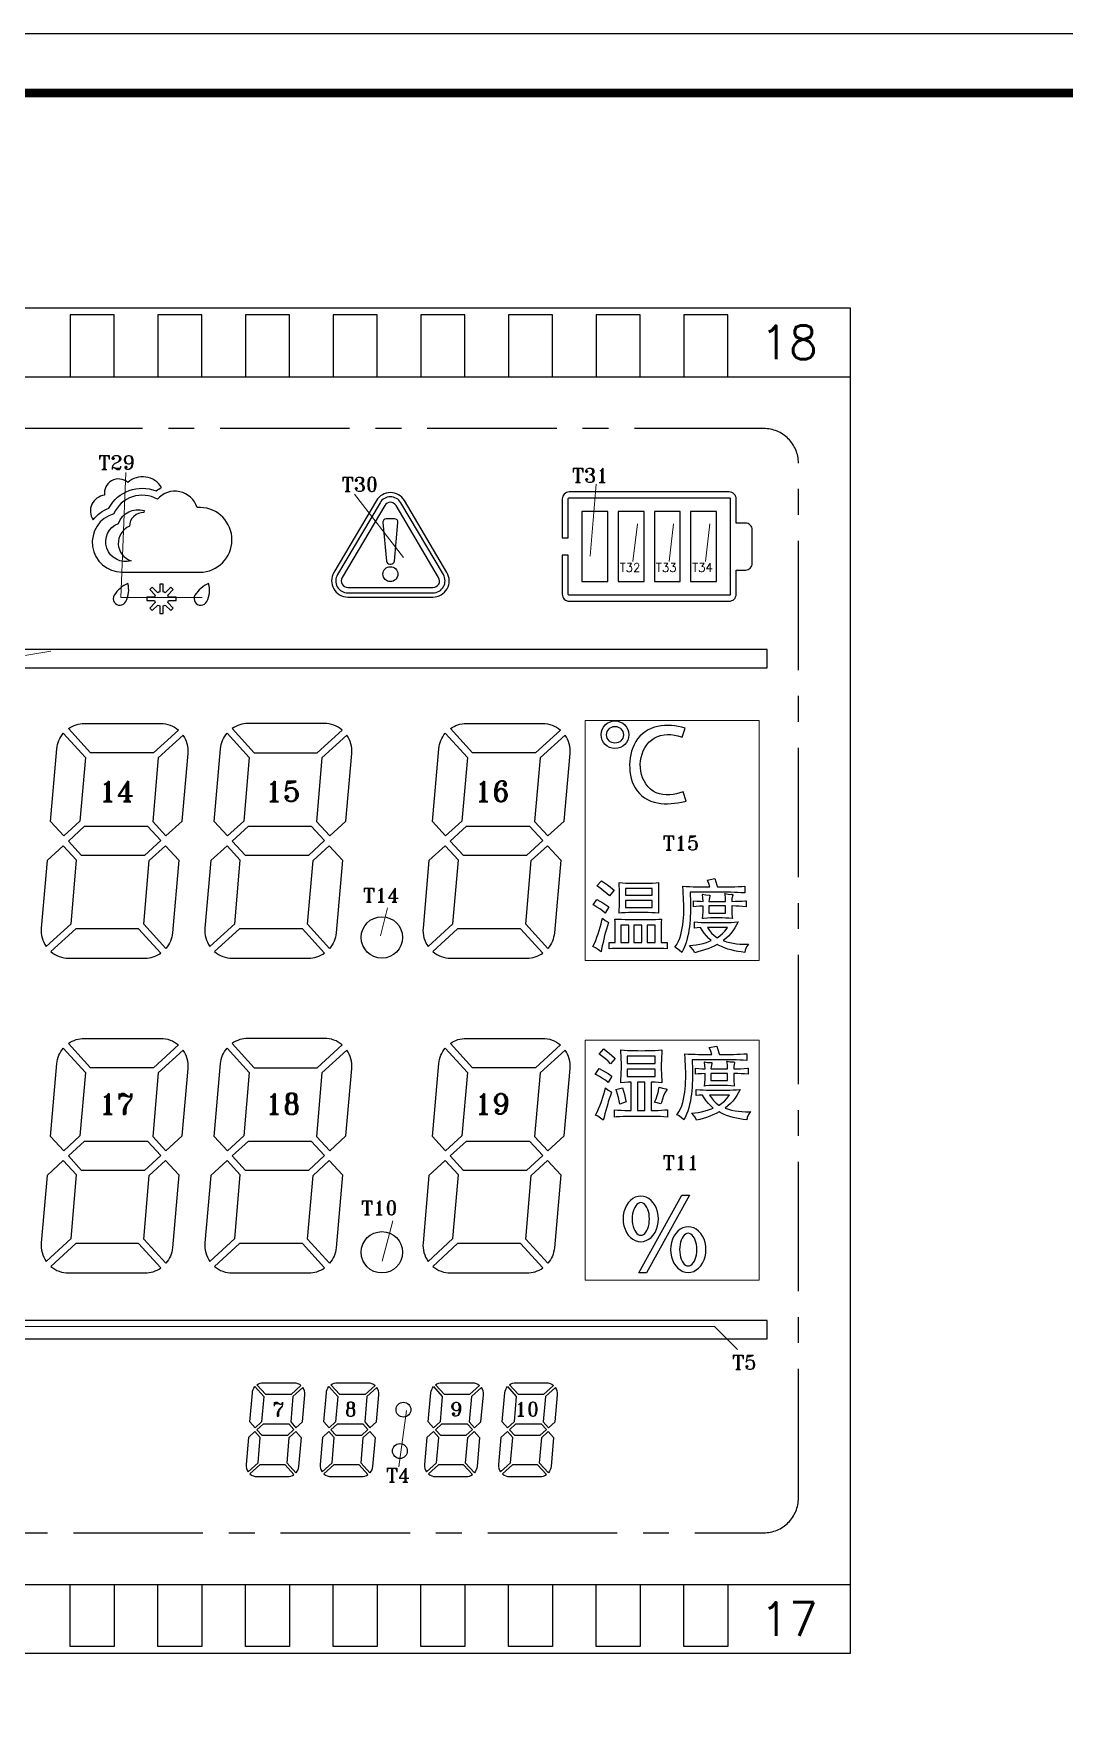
# Model space of a CAD drawing. Header units: inches. Extents: x 782 to 1065, y -130 to 27.
# Drawn here: x 964.88 to 994.74, y -81 to -32.18 of the extents above; entities that cross this region are included whole.
import ezdxf
from ezdxf.enums import TextEntityAlignment as Align

# ---------------------------------------------------------------- set-up
doc = ezdxf.new("R2010")
doc.units = ezdxf.units.IN
doc.header["$LTSCALE"] = 3
doc.header["$MEASUREMENT"] = 0
doc.linetypes.add('CENTER', pattern=[2, 1.25, -0.25, 0.25, -0.25])
doc.layers.add('DIM', color=3, linetype='Continuous', lineweight=13)
doc.layers.add('K', color=92, linetype='Continuous')
doc.styles.add('ROMANS', font='romans')
doc.styles.get("Standard").update_dxf_attribs({"font": 'romant.shx'})

msp = doc.modelspace()

# ---------------------------------------------------------------- linework, layer by layer
for p, q in [((939.535, -42.125), (988.535, -42.125)), ((939.535, -77.125), (988.535, -77.125))]:
    msp.add_line(p, q)
for points in [[(939.535, -79.125), (939.535, -40.125), (988.535, -40.125), (988.535, -79.125)], [(965.94, -40.325), (965.94, -42.125), (967.21, -42.125), (967.21, -40.325)], [(968.48, -40.325), (968.48, -42.125), (969.75, -42.125), (969.75, -40.325)], [(971.02, -40.325), (971.02, -42.125), (972.29, -42.125), (972.29, -40.325)], [(973.56, -40.325), (973.56, -42.125), (974.83, -42.125), (974.83, -40.325)], [(976.1, -40.325), (976.1, -42.125), (977.37, -42.125), (977.37, -40.325)], [(978.64, -40.325), (978.64, -42.125), (979.91, -42.125), (979.91, -40.325)], [(981.18, -40.325), (981.18, -42.125), (982.45, -42.125), (982.45, -40.325)], [(983.72, -40.325), (983.72, -42.125), (984.99, -42.125), (984.99, -40.325)], [(981.515, -46.033), (980.766, -46.033), (980.766, -48.057), (981.515, -48.057)], [(982.564, -46.033), (981.815, -46.033), (981.815, -48.057), (982.564, -48.057)], [(983.614, -46.033), (982.864, -46.033), (982.864, -48.057), (983.614, -48.057)], [(984.663, -46.033), (983.914, -46.033), (983.914, -48.057), (984.663, -48.057)], [(986.135, -50.026), (941.935, -50.026), (941.935, -50.556), (986.135, -50.556)], [(983.655, -52.281), (983.557, -52.261), (983.459, -52.244), (983.36, -52.232), (983.26, -52.226), (983.16, -52.227), (983.06, -52.237), (982.962, -52.255), (982.866, -52.282), (982.772, -52.317), (982.682, -52.36), (982.596, -52.412), (982.516, -52.471), (982.443, -52.54), (982.378, -52.616), (982.322, -52.698), (982.274, -52.786), (982.235, -52.878), (982.204, -52.973), (982.18, -53.07), (982.162, -53.169), (982.152, -53.268), (982.147, -53.368), (982.149, -53.468), (982.157, -53.568), (982.171, -53.666), (982.192, -53.764), (982.222, -53.86), (982.26, -53.952), (982.307, -54.04), (982.363, -54.123), (982.429, -54.198), (982.502, -54.266), (982.582, -54.326), (982.668, -54.377), (982.758, -54.42), (982.853, -54.452), (982.95, -54.476), (983.049, -54.492), (983.148, -54.5), (983.248, -54.501), (983.348, -54.495), (983.447, -54.483), (983.546, -54.468), (983.645, -54.45), (983.743, -54.43), (983.783, -54.421), (983.699, -54.155), (983.603, -54.182), (983.506, -54.207), (983.408, -54.226), (983.309, -54.238), (983.209, -54.24), (983.109, -54.23), (983.012, -54.21), (982.917, -54.177), (982.828, -54.132), (982.747, -54.073), (982.676, -54.003), (982.615, -53.924), (982.564, -53.838), (982.523, -53.747), (982.492, -53.652), (982.47, -53.554), (982.458, -53.455), (982.455, -53.355), (982.463, -53.255), (982.479, -53.157), (982.505, -53.06), (982.541, -52.967), (982.585, -52.877), (982.64, -52.794), (982.704, -52.717), (982.779, -52.651), (982.861, -52.595), (982.951, -52.55), (983.045, -52.517), (983.143, -52.497), (983.243, -52.489), (983.343, -52.493), (983.442, -52.506), (983.539, -52.528), (983.635, -52.557), (983.667, -52.568), (983.753, -52.303)], [(968.567, -55.566), (968.097, -55.997), (966.272, -55.997), (965.889, -55.578), (966.359, -55.147), (968.184, -55.147)], [(973.309, -55.566), (972.839, -55.997), (971.014, -55.997), (970.63, -55.578), (971.101, -55.147), (972.925, -55.147)], [(977.423, -55.147), (979.247, -55.147), (979.631, -55.566), (979.161, -55.997), (977.336, -55.997), (976.952, -55.578)], [(981.42, -56.79), (981.501, -56.848), (981.582, -56.907), (981.66, -56.969), (981.694, -56.998), (981.56, -57.171), (981.487, -57.103), (981.411, -57.038), (981.333, -56.975), (981.253, -56.915), (981.201, -56.879), (981.336, -56.735)], [(982.886, -57.66), (982.786, -57.655), (982.686, -57.654), (982.586, -57.653), (982.486, -57.652), (982.413, -57.652), (982.313, -57.652), (982.213, -57.653), (982.113, -57.654), (982.013, -57.656), (981.913, -57.662), (981.842, -57.669), (981.847, -57.569), (981.849, -57.479), (981.849, -56.974), (981.847, -56.874), (981.842, -56.782), (981.941, -56.792), (982.041, -56.797), (982.141, -56.799), (982.241, -56.8), (982.341, -56.801), (982.413, -56.801), (982.513, -56.801), (982.613, -56.8), (982.713, -56.799), (982.813, -56.796), (982.913, -56.79), (982.985, -56.782), (982.979, -56.882), (982.978, -56.974), (982.978, -57.479), (982.98, -57.579), (982.985, -57.669)], [(982.027, -57.152), (982.797, -57.152), (982.797, -56.953), (982.027, -56.953)], [(985.381, -57.075), (985.281, -57.07), (985.181, -57.066), (985.081, -57.064), (984.981, -57.062), (984.923, -57.062), (983.898, -57.062), (983.903, -57.162), (983.906, -57.262), (983.909, -57.362), (983.91, -57.462), (983.91, -57.562), (983.908, -57.662), (983.904, -57.762), (983.898, -57.862), (983.89, -57.961), (983.879, -58.061), (983.865, -58.16), (983.848, -58.258), (983.827, -58.356), (983.802, -58.453), (983.771, -58.548), (983.736, -58.642), (983.695, -58.733), (983.657, -58.805), (983.583, -58.738), (983.501, -58.681), (983.46, -58.659), (983.513, -58.574), (983.559, -58.485), (983.597, -58.393), (983.628, -58.298), (983.653, -58.201), (983.673, -58.103), (983.688, -58.004), (983.699, -57.905), (983.707, -57.805), (983.712, -57.705), (983.715, -57.605), (983.715, -57.506), (983.714, -57.406), (983.711, -57.306), (983.707, -57.206), (983.701, -57.106), (983.694, -57.006), (983.687, -56.906), (983.685, -56.888), (983.785, -56.896), (983.885, -56.901), (983.985, -56.904), (984.085, -56.906), (984.185, -56.908), (984.285, -56.909), (984.385, -56.91), (984.473, -56.91), (984.444, -56.814), (984.404, -56.723), (984.397, -56.708), (984.612, -56.668), (984.643, -56.763), (984.676, -56.858), (984.696, -56.91), (984.796, -56.909), (984.896, -56.909), (984.996, -56.908), (985.096, -56.906), (985.196, -56.904), (985.296, -56.901), (985.395, -56.896), (985.48, -56.888), (985.48, -57.083)], [(984.269, -57.228), (984.254, -57.129), (984.252, -57.121), (984.35, -57.14), (984.45, -57.144), (984.466, -57.143), (984.473, -57.173), (984.447, -57.269), (984.444, -57.328), (984.921, -57.328), (984.92, -57.228), (984.912, -57.128), (984.907, -57.1), (985.004, -57.122), (985.104, -57.126), (985.12, -57.123), (985.132, -57.15), (985.11, -57.246), (985.106, -57.328), (985.206, -57.326), (985.306, -57.323), (985.406, -57.318), (985.505, -57.31), (985.521, -57.309), (985.521, -57.482), (985.421, -57.473), (985.321, -57.467), (985.221, -57.463), (985.121, -57.461), (985.106, -57.461), (985.106, -57.581), (985.107, -57.681), (985.116, -57.781), (985.122, -57.826), (985.023, -57.815), (984.923, -57.81), (984.823, -57.807), (984.723, -57.807), (984.691, -57.807), (984.591, -57.807), (984.491, -57.809), (984.391, -57.813), (984.291, -57.821), (984.256, -57.826), (984.268, -57.727), (984.273, -57.627), (984.273, -57.596), (984.273, -57.463), (984.173, -57.466), (984.073, -57.473), (983.996, -57.482), (983.996, -57.309), (984.095, -57.319), (984.195, -57.325), (984.273, -57.328)], [(981.287, -57.321), (981.373, -57.373), (981.457, -57.427), (981.54, -57.482), (981.548, -57.487), (981.441, -57.665), (981.362, -57.603), (981.281, -57.545), (981.197, -57.491), (981.11, -57.441), (981.092, -57.432), (981.201, -57.271)], [(982.027, -57.508), (982.797, -57.508), (982.797, -57.301), (982.027, -57.301)], [(984.921, -57.461), (984.444, -57.461), (984.444, -57.665), (984.921, -57.665)], [(981.503, -58.032), (981.474, -58.128), (981.448, -58.224), (981.422, -58.321), (981.399, -58.418), (981.376, -58.515), (981.355, -58.613), (981.336, -58.711), (981.322, -58.792), (981.242, -58.731), (981.158, -58.677), (981.085, -58.639), (981.129, -58.55), (981.166, -58.457), (981.201, -58.363), (981.233, -58.268), (981.264, -58.173), (981.293, -58.078), (981.32, -57.981), (981.345, -57.884), (981.36, -57.816), (981.434, -57.884), (981.521, -57.931), (981.536, -57.937)], [(981.655, -58.52), (981.726, -58.523), (981.726, -58.028), (981.723, -57.928), (981.714, -57.84), (981.814, -57.844), (981.914, -57.847), (982.014, -57.849), (982.114, -57.851), (982.214, -57.851), (982.314, -57.852), (982.394, -57.852), (982.494, -57.852), (982.594, -57.852), (982.694, -57.851), (982.794, -57.85), (982.894, -57.848), (982.994, -57.844), (983.071, -57.84), (983.062, -57.94), (983.061, -58.028), (983.061, -58.523), (983.161, -58.52), (983.234, -58.516), (983.234, -58.701), (983.134, -58.695), (983.034, -58.692), (982.934, -58.691), (982.834, -58.69), (982.734, -58.69), (982.634, -58.69), (982.534, -58.689), (982.437, -58.689), (982.337, -58.689), (982.237, -58.69), (982.137, -58.69), (982.037, -58.69), (981.937, -58.691), (981.837, -58.692), (981.737, -58.693), (981.637, -58.696), (981.555, -58.701), (981.555, -58.516)], [(981.892, -58.523), (982.119, -58.523), (982.119, -58.013), (981.892, -58.013)], [(982.496, -58.013), (982.271, -58.013), (982.271, -58.523), (982.496, -58.523)], [(982.89, -58.013), (982.651, -58.013), (982.651, -58.523), (982.89, -58.523)], [(984.105, -58.094), (984.021, -58.101), (984.021, -57.923), (984.121, -57.93), (984.221, -57.935), (984.321, -57.939), (984.421, -57.941), (984.521, -57.943), (984.621, -57.944), (984.689, -57.944), (984.789, -57.944), (984.889, -57.942), (984.989, -57.94), (985.089, -57.936), (985.188, -57.931), (985.288, -57.924), (985.291, -57.923), (985.244, -58.012), (985.193, -58.098), (985.138, -58.181), (985.077, -58.26), (985.009, -58.334), (984.935, -58.401), (984.856, -58.463), (984.854, -58.464), (984.949, -58.496), (985.045, -58.523), (985.143, -58.543), (985.242, -58.557), (985.342, -58.565), (985.442, -58.568), (985.542, -58.567), (985.587, -58.566), (985.531, -58.648), (985.493, -58.74), (985.48, -58.805), (985.381, -58.794), (985.282, -58.778), (985.184, -58.759), (985.087, -58.736), (984.991, -58.708), (984.897, -58.675), (984.804, -58.636), (984.715, -58.592), (984.684, -58.575), (984.595, -58.622), (984.504, -58.663), (984.411, -58.7), (984.317, -58.733), (984.222, -58.763), (984.126, -58.791), (984.031, -58.815), (983.984, -58.727), (983.921, -58.65), (983.88, -58.609), (983.979, -58.601), (984.078, -58.587), (984.176, -58.568), (984.274, -58.544), (984.37, -58.517), (984.465, -58.485), (984.513, -58.466), (984.438, -58.4), (984.371, -58.326), (984.309, -58.248), (984.251, -58.166), (984.204, -58.087)], [(984.459, -58.169), (984.521, -58.248), (984.592, -58.318), (984.672, -58.378), (984.681, -58.384), (984.762, -58.325), (984.838, -58.26), (984.907, -58.188), (984.968, -58.108), (984.983, -58.085), (984.406, -58.085)], [(981.479, -61.665), (981.557, -61.728), (981.633, -61.793), (981.707, -61.86), (981.726, -61.877), (981.588, -62.038), (981.522, -61.963), (981.45, -61.894), (981.373, -61.829), (981.292, -61.772), (981.261, -61.753), (981.4, -61.604)], [(982.983, -62.577), (982.883, -62.569), (982.783, -62.565), (982.769, -62.564), (982.769, -63.388), (982.869, -63.387), (982.969, -63.384), (983.069, -63.379), (983.169, -63.373), (983.242, -63.366), (983.242, -63.58), (983.142, -63.57), (983.042, -63.566), (982.942, -63.563), (982.842, -63.561), (982.742, -63.559), (982.642, -63.559), (982.542, -63.558), (982.458, -63.558), (982.358, -63.558), (982.258, -63.559), (982.158, -63.56), (982.058, -63.561), (981.958, -63.564), (981.858, -63.568), (981.759, -63.574), (981.706, -63.58), (981.706, -63.366), (981.806, -63.375), (981.906, -63.38), (982.006, -63.385), (982.106, -63.387), (982.193, -63.388), (982.193, -62.564), (982.093, -62.568), (981.993, -62.574), (981.893, -62.583), (981.887, -62.584), (981.895, -62.484), (981.901, -62.384), (981.905, -62.284), (981.908, -62.184), (981.908, -62.104), (981.907, -62.004), (981.905, -61.904), (981.9, -61.804), (981.894, -61.704), (981.887, -61.634), (981.987, -61.642), (982.086, -61.648), (982.186, -61.651), (982.286, -61.653), (982.386, -61.653), (982.485, -61.654), (982.585, -61.653), (982.685, -61.653), (982.785, -61.651), (982.885, -61.647), (982.984, -61.642), (983.082, -61.634), (983.075, -61.734), (983.07, -61.834), (983.066, -61.934), (983.064, -62.034), (983.064, -62.107), (983.064, -62.207), (983.067, -62.307), (983.071, -62.407), (983.076, -62.507), (983.082, -62.588)], [(982.079, -61.817), (982.079, -62.03), (982.886, -62.03), (982.886, -61.817)], [(984.853, -61.764), (984.953, -61.763), (985.053, -61.762), (985.153, -61.761), (985.253, -61.759), (985.353, -61.755), (985.452, -61.75), (985.537, -61.743), (985.537, -61.938), (985.438, -61.93), (985.338, -61.925), (985.238, -61.921), (985.138, -61.918), (985.038, -61.917), (984.98, -61.917), (983.955, -61.917), (983.96, -62.017), (983.963, -62.117), (983.966, -62.217), (983.967, -62.317), (983.966, -62.417), (983.965, -62.517), (983.961, -62.617), (983.955, -62.717), (983.947, -62.816), (983.936, -62.916), (983.922, -63.015), (983.905, -63.113), (983.884, -63.211), (983.859, -63.308), (983.828, -63.403), (983.793, -63.496), (983.752, -63.587), (983.714, -63.66), (983.64, -63.592), (983.558, -63.536), (983.517, -63.514), (983.57, -63.429), (983.616, -63.34), (983.654, -63.248), (983.685, -63.153), (983.71, -63.056), (983.73, -62.958), (983.745, -62.859), (983.756, -62.76), (983.764, -62.66), (983.769, -62.56), (983.772, -62.46), (983.772, -62.36), (983.771, -62.26), (983.768, -62.16), (983.764, -62.06), (983.758, -61.961), (983.751, -61.861), (983.744, -61.761), (983.742, -61.743), (983.842, -61.751), (983.942, -61.756), (984.042, -61.759), (984.142, -61.761), (984.242, -61.763), (984.342, -61.764), (984.442, -61.764), (984.53, -61.765), (984.501, -61.669), (984.461, -61.578), (984.454, -61.563), (984.669, -61.523), (984.7, -61.618), (984.733, -61.712), (984.753, -61.765)], [(984.326, -62.083), (984.311, -61.984), (984.309, -61.976), (984.407, -61.995), (984.507, -61.999), (984.523, -61.998), (984.53, -62.028), (984.504, -62.124), (984.501, -62.183), (984.978, -62.183), (984.977, -62.083), (984.969, -61.983), (984.964, -61.955), (985.061, -61.976), (985.161, -61.98), (985.177, -61.978), (985.189, -62.005), (985.167, -62.101), (985.163, -62.183), (985.263, -62.181), (985.363, -62.178), (985.463, -62.173), (985.562, -62.165), (985.578, -62.164), (985.578, -62.337), (985.478, -62.328), (985.378, -62.321), (985.278, -62.318), (985.178, -62.315), (985.163, -62.315), (985.163, -62.436), (985.164, -62.536), (985.173, -62.636), (985.179, -62.681), (985.08, -62.669), (984.98, -62.664), (984.88, -62.662), (984.78, -62.661), (984.748, -62.661), (984.648, -62.662), (984.548, -62.664), (984.448, -62.667), (984.348, -62.676), (984.313, -62.681), (984.325, -62.582), (984.33, -62.482), (984.33, -62.451), (984.33, -62.317), (984.23, -62.321), (984.13, -62.328), (984.053, -62.337), (984.053, -62.164), (984.152, -62.174), (984.252, -62.18), (984.33, -62.183)], [(981.35, -62.216), (981.436, -62.267), (981.521, -62.32), (981.605, -62.375), (981.628, -62.391), (981.521, -62.576), (981.443, -62.513), (981.361, -62.457), (981.276, -62.404), (981.187, -62.358), (981.152, -62.342), (981.263, -62.168)], [(982.886, -62.401), (982.886, -62.192), (982.079, -62.192), (982.079, -62.401)], [(984.978, -62.315), (984.501, -62.315), (984.501, -62.52), (984.978, -62.52)], [(981.588, -62.95), (981.558, -63.045), (981.529, -63.14), (981.512, -63.195), (981.484, -63.291), (981.457, -63.388), (981.431, -63.484), (981.405, -63.581), (981.382, -63.672), (981.305, -63.608), (981.222, -63.553), (981.156, -63.521), (981.203, -63.432), (981.245, -63.341), (981.284, -63.249), (981.32, -63.156), (981.341, -63.101), (981.374, -63.006), (981.403, -62.911), (981.43, -62.814), (981.452, -62.73), (981.52, -62.803), (981.608, -62.851), (981.623, -62.856)], [(981.969, -62.826), (981.996, -62.923), (982.019, -63.02), (982.041, -63.117), (982.046, -63.141), (981.863, -63.205), (981.847, -63.106), (981.826, -63.009), (981.798, -62.912), (981.764, -62.819), (981.746, -62.778), (981.941, -62.73)], [(982.378, -63.388), (982.587, -63.388), (982.587, -62.564), (982.378, -62.564)], [(983.168, -62.872), (983.131, -62.965), (983.097, -63.059), (983.065, -63.154), (983.052, -63.193), (982.871, -63.143), (982.913, -63.052), (982.947, -62.958), (982.974, -62.862), (982.993, -62.764), (983, -62.711), (983.095, -62.741), (983.193, -62.762), (983.22, -62.766), (983.225, -62.792)], [(985.499, -63.423), (985.599, -63.422), (985.644, -63.42), (985.588, -63.502), (985.55, -63.595), (985.537, -63.66), (985.438, -63.648), (985.339, -63.633), (985.241, -63.614), (985.144, -63.591), (985.048, -63.563), (984.954, -63.53), (984.861, -63.491), (984.772, -63.447), (984.741, -63.43), (984.652, -63.477), (984.561, -63.518), (984.468, -63.555), (984.374, -63.588), (984.279, -63.618), (984.183, -63.646), (984.088, -63.67), (984.041, -63.582), (983.978, -63.505), (983.937, -63.464), (984.036, -63.456), (984.135, -63.442), (984.233, -63.423), (984.331, -63.399), (984.427, -63.372), (984.522, -63.34), (984.57, -63.321), (984.495, -63.255), (984.428, -63.181), (984.366, -63.103), (984.308, -63.021), (984.261, -62.942), (984.161, -62.948), (984.078, -62.956), (984.078, -62.778), (984.178, -62.785), (984.278, -62.79), (984.378, -62.794), (984.478, -62.796), (984.578, -62.798), (984.678, -62.799), (984.746, -62.799), (984.846, -62.799), (984.946, -62.797), (985.046, -62.795), (985.146, -62.791), (985.245, -62.786), (985.345, -62.778), (985.348, -62.778), (985.301, -62.867), (985.25, -62.953), (985.195, -63.036), (985.134, -63.115), (985.066, -63.189), (984.992, -63.256), (984.913, -63.317), (984.911, -63.319), (985.006, -63.351), (985.102, -63.377), (985.2, -63.397), (985.299, -63.411), (985.399, -63.42)], [(984.516, -63.024), (984.578, -63.102), (984.649, -63.172), (984.729, -63.233), (984.738, -63.238), (984.819, -63.18), (984.895, -63.115), (984.964, -63.043), (985.025, -62.963), (985.04, -62.939), (984.463, -62.939)], [(968.567, -64.691), (968.097, -65.122), (966.272, -65.122), (965.889, -64.703), (966.359, -64.272), (968.184, -64.272)], [(973.309, -64.691), (972.839, -65.122), (971.014, -65.122), (970.63, -64.703), (971.101, -64.272), (972.925, -64.272)], [(977.423, -64.272), (979.247, -64.272), (979.631, -64.691), (979.161, -65.122), (977.336, -65.122), (976.952, -64.703)], [(982.628, -67.16), (982.702, -67.12), (982.771, -67.066), (982.832, -66.999), (982.884, -66.92), (982.926, -66.831), (982.957, -66.735), (982.976, -66.634), (982.982, -66.531), (982.976, -66.427), (982.957, -66.327), (982.926, -66.231), (982.884, -66.142), (982.832, -66.063), (982.771, -65.996), (982.702, -65.942), (982.628, -65.902), (982.55, -65.878), (982.47, -65.87), (982.39, -65.878), (982.311, -65.902), (982.237, -65.942), (982.169, -65.996), (982.107, -66.063), (982.055, -66.142), (982.013, -66.231), (981.982, -66.327), (981.964, -66.427), (981.957, -66.531), (981.964, -66.634), (981.982, -66.735), (982.013, -66.831), (982.055, -66.92), (982.107, -66.999), (982.169, -67.066), (982.237, -67.12), (982.311, -67.16), (982.39, -67.184), (982.47, -67.192), (982.55, -67.184)], [(983.658, -65.841), (983.883, -65.841), (982.637, -68.092), (982.412, -68.092)], [(982.392, -66.081), (982.356, -66.109), (982.323, -66.148), (982.293, -66.196), (982.267, -66.253), (982.247, -66.316), (982.232, -66.385), (982.223, -66.457), (982.22, -66.531), (982.223, -66.605), (982.232, -66.677), (982.247, -66.746), (982.267, -66.809), (982.293, -66.865), (982.323, -66.914), (982.356, -66.952), (982.392, -66.981), (982.431, -66.998), (982.47, -67.004), (982.509, -66.998), (982.547, -66.981), (982.583, -66.952), (982.617, -66.914), (982.647, -66.865), (982.672, -66.809), (982.693, -66.746), (982.708, -66.677), (982.717, -66.605), (982.72, -66.531), (982.717, -66.457), (982.708, -66.385), (982.693, -66.316), (982.672, -66.253), (982.647, -66.196), (982.617, -66.148), (982.583, -66.109), (982.547, -66.081), (982.509, -66.064), (982.47, -66.058), (982.431, -66.064)], [(984.003, -68.049), (984.077, -68.009), (984.145, -67.955), (984.207, -67.887), (984.259, -67.808), (984.301, -67.72), (984.332, -67.624), (984.35, -67.523), (984.357, -67.42), (984.35, -67.316), (984.332, -67.215), (984.301, -67.119), (984.259, -67.031), (984.207, -66.952), (984.145, -66.885), (984.077, -66.83), (984.003, -66.791), (983.924, -66.766), (983.844, -66.758), (983.764, -66.766), (983.686, -66.791), (983.612, -66.83), (983.543, -66.885), (983.482, -66.952), (983.43, -67.031), (983.388, -67.119), (983.357, -67.215), (983.338, -67.316), (983.332, -67.42), (983.338, -67.523), (983.357, -67.624), (983.388, -67.72), (983.43, -67.808), (983.482, -67.887), (983.543, -67.955), (983.612, -68.009), (983.686, -68.049), (983.764, -68.073), (983.844, -68.081), (983.924, -68.073)], [(983.767, -66.97), (983.731, -66.998), (983.697, -67.037), (983.667, -67.085), (983.642, -67.142), (983.621, -67.205), (983.606, -67.273), (983.597, -67.346), (983.594, -67.42), (983.597, -67.494), (983.606, -67.566), (983.621, -67.634), (983.642, -67.698), (983.667, -67.754), (983.697, -67.802), (983.731, -67.841), (983.767, -67.869), (983.805, -67.887), (983.844, -67.893), (983.883, -67.887), (983.922, -67.869), (983.958, -67.841), (983.991, -67.802), (984.021, -67.754), (984.047, -67.698), (984.067, -67.634), (984.082, -67.566), (984.091, -67.494), (984.094, -67.42), (984.091, -67.346), (984.082, -67.273), (984.067, -67.205), (984.047, -67.142), (984.021, -67.085), (983.991, -67.037), (983.958, -66.998), (983.922, -66.97), (983.883, -66.952), (983.844, -66.947), (983.805, -66.952)], [(986.135, -69.473), (941.935, -69.473), (941.935, -70.003), (986.135, -70.003)], [(971.539, -72.468), (972.269, -72.468), (972.422, -72.636), (972.234, -72.808), (971.504, -72.808), (971.351, -72.641)], [(973.683, -72.468), (974.413, -72.468), (974.566, -72.636), (974.378, -72.808), (973.648, -72.808), (973.495, -72.641)], [(976.71, -72.468), (977.44, -72.468), (977.593, -72.636), (977.405, -72.808), (976.675, -72.808), (976.522, -72.641)], [(978.854, -72.468), (979.584, -72.468), (979.737, -72.636), (979.549, -72.808), (978.819, -72.808), (978.666, -72.641)], [(965.94, -78.925), (965.94, -77.125), (967.21, -77.125), (967.21, -78.925)], [(968.48, -78.925), (968.48, -77.125), (969.75, -77.125), (969.75, -78.925)], [(971.02, -78.925), (971.02, -77.125), (972.29, -77.125), (972.29, -78.925)], [(973.56, -78.925), (973.56, -77.125), (974.83, -77.125), (974.83, -78.925)], [(976.1, -78.925), (976.1, -77.125), (977.37, -77.125), (977.37, -78.925)], [(978.64, -78.925), (978.64, -77.125), (979.91, -77.125), (979.91, -78.925)], [(981.18, -78.925), (981.18, -77.125), (982.45, -77.125), (982.45, -78.925)], [(983.72, -78.925), (983.72, -77.125), (984.99, -77.125), (984.99, -78.925)]]:
    msp.add_lwpolyline(points, close=True)
at = {"linetype": 'CENTER'}
msp.add_lwpolyline([(942.035, -75.625), (986.035, -75.625, 0.414214), (987.035, -74.625), (987.035, -44.625, 0.414214), (986.035, -43.625), (942.035, -43.625, 0.414214), (941.035, -44.625), (941.035, -74.625, 0.414214)], format="xyb", close=True, dxfattribs=at)
for points in [[(968.589, -45.33, 0.462977), (967.608, -45.186, 0.696907), (966.934, -45.558, 0.564063), (966.603, -46.27, -0.136934), (967.061, -45.93, -0.382132), (968.428, -45.434, -0.055326)], [(968.466, -45.675, 0.448523), (967.205, -46.092, 0.869105), (967.442, -47.784), (969.788, -47.784, 0.984561), (969.616, -45.914, 0.591475)], [(974.811, -45.713), (973.577, -47.798, 0.580959), (973.982, -48.507), (976.45, -48.507, 0.580959), (976.855, -47.798), (975.62, -45.713, 0.570166)], [(974.915, -45.774), (973.681, -47.859, 0.580959), (973.982, -48.387), (976.45, -48.387, 0.580959), (976.751, -47.859), (975.517, -45.774, 0.570166)], [(975.052, -45.855), (973.818, -47.941, 0.580959), (973.982, -48.227), (976.45, -48.227, 0.580959), (976.614, -47.941), (975.379, -45.855, 0.570166)], [(980.196, -48.427, 0.414214), (980.396, -48.627), (985.033, -48.627, 0.414214), (985.233, -48.427), (985.233, -47.726), (985.5, -47.726, 0.414214), (985.7, -47.526), (985.7, -46.563, 0.414214), (985.5, -46.363), (985.233, -46.363), (985.233, -45.663, 0.414214), (985.033, -45.463), (980.396, -45.463, 0.414214), (980.196, -45.663), (980.196, -46.795), (980.366, -46.795), (980.366, -45.663, -0.414214), (980.396, -45.633), (985.033, -45.633, -0.414214), (985.063, -45.663), (985.063, -48.427, -0.414214), (985.033, -48.457), (980.396, -48.457, -0.414214), (980.366, -48.427), (980.366, -47.295), (980.196, -47.295)], [(967.658, -46.458, 0.693169), (967.702, -47.456, -0.961226), (967.337, -46.373, -0.395884), (968.081, -45.998), (968.078, -46.059, 0.426943)], [(975.333, -47.464), (975.434, -46.35, 0.440964), (975.334, -46.241), (975.098, -46.241, 0.440964), (974.998, -46.35), (975.099, -47.464, 0.387959), (975.199, -47.555), (975.233, -47.555, 0.387959)], [(967.609, -48.113, 0.141003), (967.213, -48.457, 1.035396), (967.552, -48.637, 0.197467)], [(968.535, -48.988), (968.635, -48.988), (968.635, -48.764, 0.075913), (968.693, -48.739), (968.852, -48.898), (968.923, -48.827), (968.764, -48.669, 0.075913), (968.788, -48.61), (969.013, -48.61), (969.013, -48.51), (968.788, -48.51, 0.075913), (968.764, -48.452), (968.923, -48.293), (968.852, -48.222), (968.693, -48.381, 0.075913), (968.635, -48.357), (968.635, -48.132), (968.535, -48.132), (968.535, -48.357, 0.075913), (968.477, -48.381), (968.318, -48.222), (968.247, -48.293), (968.406, -48.452, 0.075913), (968.382, -48.51), (968.157, -48.51), (968.157, -48.61), (968.382, -48.61, 0.075913), (968.406, -48.669), (968.247, -48.827), (968.318, -48.898), (968.477, -48.739, 0.075913), (968.535, -48.764)], [(969.95, -48.113, 0.141003), (969.555, -48.457, 1.035396), (969.894, -48.637, 0.197467)], [(969.077, -52.362), (968.357, -53.022), (966.533, -53.022), (965.889, -52.319, -0.155341), (966.351, -52.172), (968.56, -52.172, -0.177764)], [(973.819, -52.362, 0.177764), (973.301, -52.172), (971.093, -52.172, 0.155341), (970.63, -52.319), (971.274, -53.022), (973.099, -53.022)], [(976.953, -52.319, -0.155341), (977.415, -52.172), (979.623, -52.172, -0.177764), (980.141, -52.362), (979.421, -53.022), (977.597, -53.022)], [(965.754, -55.431), (965.37, -55.012), (965.554, -52.902, -0.155341), (965.741, -52.454), (966.385, -53.157), (966.224, -55)], [(968.715, -55.431), (969.185, -55), (969.357, -53.042, 0.177764), (969.212, -52.509), (968.492, -53.169), (968.331, -55.012)], [(970.296, -52.902, -0.155341), (970.483, -52.454), (971.127, -53.157), (970.966, -55), (970.495, -55.431), (970.111, -55.012)], [(973.457, -55.431), (973.927, -55), (974.098, -53.042, 0.177764), (973.954, -52.509), (973.234, -53.169), (973.073, -55.012)], [(976.817, -55.431), (976.434, -55.012), (976.618, -52.902, -0.155341), (976.805, -52.454), (977.449, -53.157), (977.288, -55)], [(979.779, -55.431), (980.249, -55), (980.42, -53.042, 0.177764), (980.276, -52.509), (979.556, -53.169), (979.395, -55.012)], [(965.741, -55.713), (965.271, -56.144), (965.099, -58.102, 0.177764), (965.244, -58.634), (965.964, -57.975), (966.125, -56.132)], [(968.702, -55.713), (969.086, -56.132), (968.902, -58.242, -0.155341), (968.715, -58.69), (968.071, -57.987), (968.232, -56.144)], [(970.483, -55.713), (970.012, -56.144), (969.841, -58.102, 0.177764), (969.985, -58.634), (970.706, -57.975), (970.867, -56.132)], [(973.444, -55.713), (973.828, -56.132), (973.643, -58.242, -0.155341), (973.456, -58.69), (972.812, -57.987), (972.974, -56.144)], [(976.163, -58.102, 0.177764), (976.307, -58.634), (977.028, -57.975), (977.189, -56.132), (976.805, -55.713), (976.334, -56.144)], [(979.766, -55.713), (980.15, -56.132), (979.966, -58.242, -0.155341), (979.779, -58.69), (979.135, -57.987), (979.296, -56.144)], [(968.567, -58.825), (967.923, -58.122), (966.099, -58.122), (965.379, -58.782, 0.177764), (965.896, -58.972), (968.105, -58.972, 0.155341)], [(972.665, -58.122), (970.841, -58.122), (970.12, -58.782, 0.177764), (970.638, -58.972), (972.846, -58.972, 0.155341), (973.309, -58.825)], [(976.443, -58.782, 0.177764), (976.96, -58.972), (979.169, -58.972, 0.155341), (979.631, -58.825), (978.987, -58.122), (977.163, -58.122)], [(969.077, -61.487), (968.357, -62.147), (966.533, -62.147), (965.889, -61.444, -0.155341), (966.351, -61.297), (968.56, -61.297, -0.177764)], [(973.819, -61.487, 0.177764), (973.301, -61.297), (971.093, -61.297, 0.155341), (970.63, -61.444), (971.274, -62.147), (973.099, -62.147)], [(976.953, -61.444, -0.155341), (977.415, -61.297), (979.623, -61.297, -0.177764), (980.141, -61.487), (979.421, -62.147), (977.597, -62.147)], [(965.754, -64.556), (965.37, -64.137), (965.554, -62.027, -0.155341), (965.741, -61.58), (966.385, -62.282), (966.224, -64.125)], [(968.715, -64.556), (969.185, -64.125), (969.357, -62.167, 0.177764), (969.212, -61.635), (968.492, -62.295), (968.331, -64.137)], [(970.111, -64.137), (970.296, -62.027, -0.155341), (970.483, -61.58), (971.127, -62.282), (970.966, -64.125), (970.495, -64.556)], [(973.457, -64.556), (973.927, -64.125), (974.098, -62.167, 0.177764), (973.954, -61.635), (973.234, -62.295), (973.073, -64.137)], [(976.817, -64.556), (976.434, -64.137), (976.618, -62.027, -0.155341), (976.805, -61.58), (977.449, -62.282), (977.288, -64.125)], [(979.779, -64.556), (980.249, -64.125), (980.42, -62.167, 0.177764), (980.276, -61.635), (979.556, -62.295), (979.395, -64.137)], [(965.741, -64.839), (965.271, -65.27), (965.099, -67.227, 0.177764), (965.244, -67.76), (965.964, -67.1), (966.125, -65.257)], [(968.702, -64.839), (969.086, -65.257), (968.902, -67.367, -0.155341), (968.715, -67.815), (968.071, -67.112), (968.232, -65.27)], [(970.483, -64.839), (970.012, -65.27), (969.841, -67.227, 0.177764), (969.985, -67.76), (970.706, -67.1), (970.867, -65.257)], [(973.444, -64.839), (973.828, -65.257), (973.643, -67.367, -0.155341), (973.456, -67.815), (972.812, -67.112), (972.974, -65.27)], [(976.805, -64.839), (976.334, -65.27), (976.163, -67.227, 0.177764), (976.307, -67.76), (977.028, -67.1), (977.189, -65.257)], [(979.766, -64.839), (980.15, -65.257), (979.966, -67.367, -0.155341), (979.779, -67.815), (979.135, -67.112), (979.296, -65.27)], [(968.567, -67.95), (967.923, -67.247), (966.099, -67.247), (965.379, -67.907, 0.177764), (965.896, -68.097), (968.105, -68.097, 0.155341)], [(972.665, -67.247), (970.841, -67.247), (970.12, -67.907, 0.177764), (970.638, -68.097), (972.846, -68.097, 0.155341), (973.309, -67.95)], [(976.443, -67.907, 0.177764), (976.96, -68.097), (979.169, -68.097, 0.155341), (979.631, -67.95), (978.987, -67.247), (977.163, -67.247)], [(971.351, -71.337, -0.155341), (971.536, -71.278), (972.419, -71.278, -0.177764), (972.626, -71.354), (972.338, -71.618), (971.608, -71.618)], [(973.495, -71.337, -0.155341), (973.68, -71.278), (974.563, -71.278, -0.177764), (974.77, -71.354), (974.482, -71.618), (973.752, -71.618)], [(976.522, -71.337, -0.155341), (976.707, -71.278), (977.59, -71.278, -0.177764), (977.797, -71.354), (977.509, -71.618), (976.779, -71.618)], [(978.666, -71.337, -0.155341), (978.851, -71.278), (979.734, -71.278, -0.177764), (979.941, -71.354), (979.653, -71.618), (978.923, -71.618)], [(971.297, -72.582), (971.143, -72.414), (971.217, -71.57, -0.155341), (971.292, -71.391), (971.549, -71.672), (971.485, -72.409)], [(972.481, -72.582), (972.669, -72.409), (972.738, -71.626, 0.177764), (972.68, -71.413), (972.392, -71.677), (972.328, -72.414)], [(973.441, -72.582), (973.287, -72.414), (973.361, -71.57, -0.155341), (973.436, -71.391), (973.693, -71.672), (973.629, -72.409)], [(974.625, -72.582), (974.813, -72.409), (974.882, -71.626, 0.177764), (974.824, -71.413), (974.536, -71.677), (974.472, -72.414)], [(976.468, -72.582), (976.314, -72.414), (976.388, -71.57, -0.155341), (976.463, -71.391), (976.72, -71.672), (976.656, -72.409)], [(977.652, -72.582), (977.84, -72.409), (977.909, -71.626, 0.177764), (977.851, -71.413), (977.563, -71.677), (977.499, -72.414)], [(978.612, -72.582), (978.458, -72.414), (978.532, -71.57, -0.155341), (978.607, -71.391), (978.864, -71.672), (978.8, -72.409)], [(979.796, -72.582), (979.985, -72.409), (980.053, -71.626, 0.177764), (979.995, -71.413), (979.707, -71.677), (979.643, -72.414)], [(971.292, -72.695), (971.103, -72.867), (971.035, -73.65, 0.177764), (971.093, -73.863), (971.381, -73.599), (971.445, -72.862)], [(972.476, -72.695), (972.63, -72.862), (972.556, -73.706, -0.155341), (972.481, -73.885), (972.224, -73.604), (972.288, -72.867)], [(973.436, -72.695), (973.248, -72.867), (973.179, -73.65, 0.177764), (973.237, -73.863), (973.525, -73.599), (973.589, -72.862)], [(974.62, -72.695), (974.774, -72.862), (974.7, -73.706, -0.155341), (974.625, -73.885), (974.368, -73.604), (974.432, -72.867)], [(976.463, -72.695), (976.275, -72.867), (976.206, -73.65, 0.177764), (976.264, -73.863), (976.552, -73.599), (976.616, -72.862)], [(977.647, -72.695), (977.801, -72.862), (977.727, -73.706, -0.155341), (977.652, -73.885), (977.395, -73.604), (977.459, -72.867)], [(978.607, -72.695), (978.419, -72.867), (978.35, -73.65, 0.177764), (978.408, -73.863), (978.696, -73.599), (978.76, -72.862)], [(979.791, -72.695), (979.945, -72.862), (979.871, -73.706, -0.155341), (979.796, -73.885), (979.539, -73.604), (979.603, -72.867)], [(971.147, -73.922, 0.177764), (971.354, -73.998), (972.237, -73.998, 0.155341), (972.422, -73.939), (972.165, -73.658), (971.435, -73.658)], [(973.291, -73.922, 0.177764), (973.498, -73.998), (974.381, -73.998, 0.155341), (974.566, -73.939), (974.309, -73.658), (973.579, -73.658)], [(976.318, -73.922, 0.177764), (976.525, -73.998), (977.408, -73.998, 0.155341), (977.593, -73.939), (977.336, -73.658), (976.606, -73.658)], [(978.462, -73.922, 0.177764), (978.669, -73.998), (979.552, -73.998, 0.155341), (979.737, -73.939), (979.48, -73.658), (978.75, -73.658)]]:
    msp.add_lwpolyline(points, format="xyb", close=True)
for centre, radius in [((975.216, -47.844), 0.216), ((981.722, -52.499), 0.401), ((981.722, -52.499), 0.243), ((974.97, -58.372), 0.6), ((974.97, -67.497), 0.6), ((975.595, -72.057), 0.215), ((975.49, -73.258), 0.215)]:
    msp.add_circle(centre, radius)
at = {"layer": 'DIM'}
for points in [[(967.549, -44.895), (967.405, -48.517), (969.759, -48.517)], [(981.178, -45.241), (981.008, -47.327)], [(974.178, -45.53), (975.593, -47.363)], [(982.372, -46.386), (982.241, -47.473)], [(983.422, -46.386), (983.29, -47.473)], [(984.471, -46.386), (984.34, -47.473)], [(965.379, -50.074), (959.679, -51.023)], [(975.133, -57.517), (974.925, -58.323)], [(975.282, -66.581), (974.978, -67.751)], [(985.269, -70.319), (984.609, -69.648), (955.221, -69.648)], [(975.685, -72.081), (975.459, -73.718)]]:
    msp.add_lwpolyline(points, dxfattribs=at)
for points in [[(985.899, -52.087), (980.858, -52.087), (980.858, -59.042), (985.899, -59.042)], [(980.858, -61.346), (980.858, -68.301), (985.899, -68.301), (985.899, -61.346)]]:
    msp.add_lwpolyline(points, close=True, dxfattribs=at)
at = {"layer": 'K'}
msp.add_lwpolyline([(926.737, -129.824), (1064.737, -129.824), (1064.737, -32.181), (926.737, -32.181)], close=True, dxfattribs=at)
msp.add_lwpolyline([(926.737, -129.824), (1064.737, -129.824), (1064.737, -32.181), (926.737, -32.181)], close=True, dxfattribs=at)
at = {"layer": 'K', "const_width": 0.258}
msp.add_lwpolyline([(1063.018, -128.104), (1063.018, -33.901), (928.456, -33.901), (928.456, -128.104)], close=True, dxfattribs=at)

# ---------------------------------------------------------------- texts
at = {"style": 'ROMANS'}
for s, p in [('18', (986.762, -41.125)), ('17', (986.762, -78.125))]:
    msp.add_text(s, height=0.97, dxfattribs=at).set_placement(p, align=Align.MIDDLE)
at = {"layer": 'DIM'}
for s, height, p in [('T29', 0.4111, (966.753, -44.813)), ('T31', 0.4111, (980.472, -45.188)), ('T30', 0.4111, (973.8, -45.448)), ('T32', 0.2496, (981.86, -47.777)), ('T33', 0.2496, (982.909, -47.777)), ('T34', 0.2496, (983.959, -47.777)), ('14', 0.5945, (966.775, -54.434)), ('15', 0.5945, (971.592, -54.434)), ('16', 0.5945, (977.656, -54.434)), ('T15', 0.4111, (983.1, -55.841)), ('T14', 0.4111, (974.417, -57.355)), ('17', 0.5945, (966.775, -63.491)), ('18', 0.5945, (971.592, -63.491)), ('19', 0.5945, (977.656, -63.491)), ('T11', 0.4111, (983.1, -65.1)), ('T10', 0.4111, (974.364, -66.415)), ('T5', 0.4111, (985.114, -70.892)), ('7', 0.411, (971.795, -72.251)), ('8', 0.411, (973.89, -72.251)), ('9', 0.411, (976.947, -72.251)), ('10', 0.4111, (978.818, -72.251)), ('T4', 0.4111, (975.085, -74.162))]:
    msp.add_text(s, height=height, dxfattribs=at).set_placement(p)

doc.saveas('drawing.dxf')
